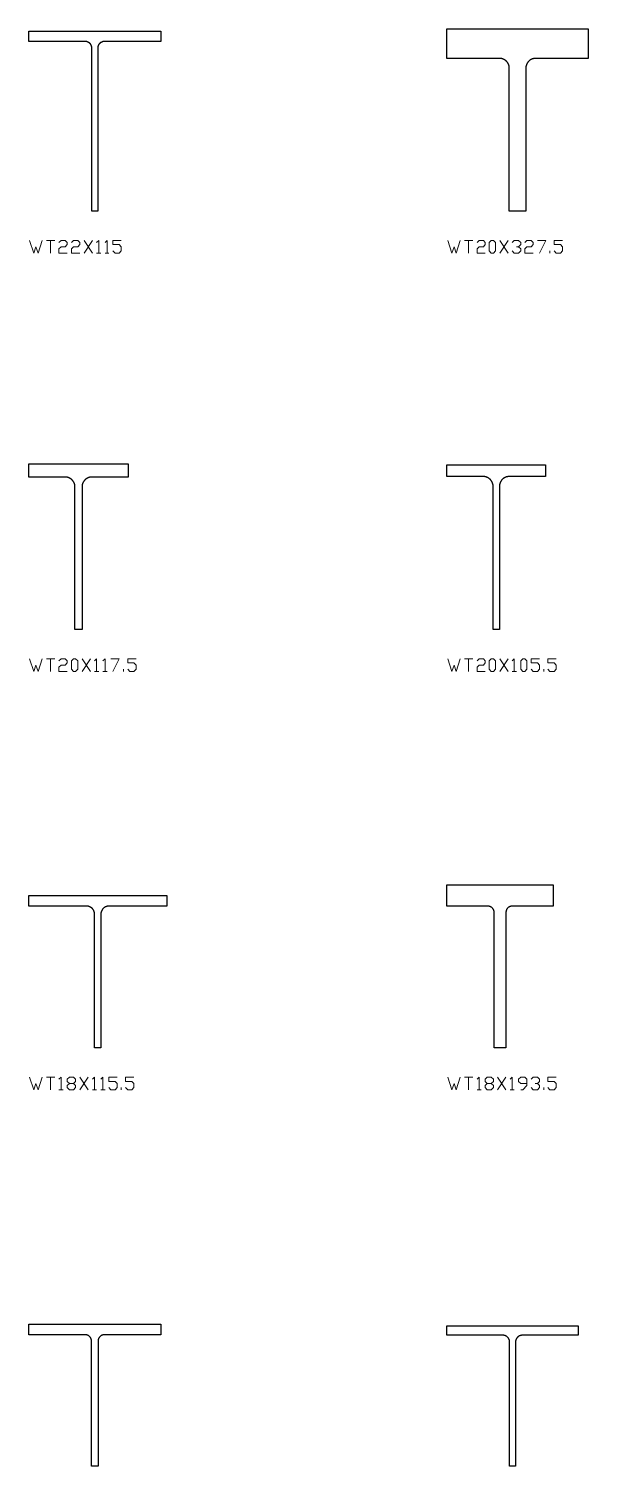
# Model space of a CAD drawing. Header units: inches. Extents: x 0 to 967, y -705 to 22.
# Drawn here: x 250 to 316.9, y -150 to 21.8 of the extents above; entities that cross this region are included whole.
import ezdxf

# ---------------------------------------------------------------- set-up
doc = ezdxf.new("R2010")
doc.units = ezdxf.units.IN
doc.header["$MEASUREMENT"] = 0
doc.layers.add('AISC_STEEL', color=7, linetype='Continuous')

msp = doc.modelspace()

# ---------------------------------------------------------------- linework, layer by layer
at = {"color": 3, "lineweight": 0}
for p, q in [((252.11, -3.5), (253.11, -3.5)), ((252.61, -3.5), (252.61, -5.01)), ((256.62, -5.01), (257.62, -3.5)), ((256.62, -3.5), (257.62, -5.01)), ((258.12, -5.01), (258.62, -5.01)), ((259.12, -5.01), (259.57, -5.01)), ((302.1, -3.5), (303.11, -3.5)), ((302.6, -3.5), (302.6, -5.01)), ((306.31, -5.01), (307.31, -3.5)), ((306.31, -3.5), (307.31, -5.01)), ((312.32, -5.01), (312.32, -4.76)), ((252.11, -53.5), (253.11, -53.5)), ((252.61, -53.5), (252.61, -55)), ((256.37, -55), (257.37, -53.5)), ((256.37, -53.5), (257.37, -55)), ((261.33, -55), (261.33, -54.75)), ((302.1, -53.5), (303.11, -53.5)), ((302.6, -53.5), (302.6, -55)), ((306.31, -55), (307.31, -53.5)), ((306.31, -53.5), (307.31, -55)), ((311.57, -55), (311.57, -54.75)), ((257.87, -55), (258.37, -55)), ((258.87, -55), (259.37, -55)), ((307.81, -55), (308.32, -55)), ((252.11, -103.49), (253.11, -103.49)), ((252.61, -103.49), (252.61, -105)), ((254.86, -104.25), (255.36, -104.25)), ((256.12, -105), (257.12, -103.49)), ((256.12, -103.49), (257.12, -105)), ((261.07, -105), (261.07, -104.75)), ((302.1, -103.49), (303.11, -103.49)), ((302.6, -103.49), (302.6, -105)), ((304.81, -104.25), (305.31, -104.25)), ((306.06, -105), (307.06, -103.49)), ((306.06, -103.49), (307.06, -105)), ((311.57, -105), (311.57, -104.75)), ((253.61, -105), (254.11, -105)), ((257.62, -105), (258.12, -105)), ((258.62, -105), (259.12, -105)), ((303.61, -105), (304.11, -105)), ((307.56, -105), (308.06, -105))]:
    msp.add_line(p, q, dxfattribs=at)
for points in [[(250.1, -3.5), (250.6, -5.01), (250.86, -4.25), (251.11, -5.01), (251.61, -3.5)], [(253.61, -3.75), (253.86, -3.5), (254.36, -3.5), (254.61, -3.75), (254.61, -4), (254.36, -4.25), (253.86, -4.25), (253.61, -4.51), (253.61, -5.01), (254.61, -5.01)], [(255.11, -3.75), (255.36, -3.5), (255.86, -3.5), (256.12, -3.75), (256.12, -4), (255.86, -4.25), (255.36, -4.25), (255.11, -4.51), (255.11, -5.01), (256.12, -5.01)], [(258.12, -3.75), (258.37, -3.5), (258.37, -5.01)], [(259.12, -3.75), (259.37, -3.5), (259.37, -5.01)], [(260.07, -4.76), (260.32, -5.01), (260.82, -5.01), (261.07, -4.76), (261.07, -4.25), (260.82, -4), (260.07, -4), (260.07, -3.5), (261.07, -3.5)], [(300.1, -3.5), (300.6, -5.01), (300.85, -4.25), (301.1, -5.01), (301.6, -3.5)], [(303.61, -3.75), (303.86, -3.5), (304.36, -3.5), (304.56, -3.75), (304.56, -4), (304.36, -4.25), (303.86, -4.25), (303.61, -4.51), (303.61, -5.01), (304.56, -5.01)], [(307.81, -3.75), (308.06, -3.5), (308.57, -3.5), (308.82, -3.75), (308.82, -4), (308.57, -4.25)], [(308.32, -4.25), (308.57, -4.25), (308.82, -4.51), (308.82, -4.76), (308.57, -5.01), (308.06, -5.01), (307.81, -4.76)], [(309.32, -3.75), (309.57, -3.5), (310.07, -3.5), (310.32, -3.75), (310.32, -4), (310.07, -4.25), (309.57, -4.25), (309.32, -4.51), (309.32, -5.01), (310.32, -5.01)], [(310.82, -3.5), (311.82, -3.5), (311.07, -5.01)], [(312.82, -4.76), (313.07, -5.01), (313.58, -5.01), (313.83, -4.76), (313.83, -4.25), (313.58, -4), (312.82, -4), (312.82, -3.5), (313.83, -3.5)], [(250.1, -53.5), (250.6, -55), (250.86, -54.25), (251.11, -55), (251.61, -53.5)], [(253.61, -53.75), (253.86, -53.5), (254.36, -53.5), (254.61, -53.75), (254.61, -54), (254.36, -54.25), (253.86, -54.25), (253.61, -54.5), (253.61, -55), (254.61, -55)], [(257.87, -53.75), (258.12, -53.5), (258.12, -55)], [(258.87, -53.75), (259.12, -53.5), (259.12, -55)], [(259.82, -53.5), (260.82, -53.5), (260.07, -55)], [(261.83, -54.75), (262.08, -55), (262.58, -55), (262.83, -54.75), (262.83, -54.25), (262.58, -54), (261.83, -54), (261.83, -53.5), (262.83, -53.5)], [(300.1, -53.5), (300.6, -55), (300.85, -54.25), (301.1, -55), (301.6, -53.5)], [(303.61, -53.75), (303.86, -53.5), (304.36, -53.5), (304.56, -53.75), (304.56, -54), (304.36, -54.25), (303.86, -54.25), (303.61, -54.5), (303.61, -55), (304.56, -55)], [(307.81, -53.75), (308.06, -53.5), (308.06, -55)], [(310.07, -54.75), (310.32, -55), (310.82, -55), (311.07, -54.75), (311.07, -54.25), (310.82, -54), (310.07, -54), (310.07, -53.5), (311.07, -53.5)], [(312.07, -54.75), (312.32, -55), (312.82, -55), (313.07, -54.75), (313.07, -54.25), (312.82, -54), (312.07, -54), (312.07, -53.5), (313.07, -53.5)], [(250.1, -103.49), (250.6, -105), (250.86, -104.25), (251.11, -105), (251.61, -103.49)], [(253.61, -103.75), (253.86, -103.49), (253.86, -105)], [(257.62, -103.75), (257.87, -103.49), (257.87, -105)], [(258.62, -103.75), (258.87, -103.49), (258.87, -105)], [(259.57, -104.75), (259.82, -105), (260.32, -105), (260.57, -104.75), (260.57, -104.25), (260.32, -104), (259.57, -104), (259.57, -103.49), (260.57, -103.49)], [(261.58, -104.75), (261.83, -105), (262.33, -105), (262.58, -104.75), (262.58, -104.25), (262.33, -104), (261.58, -104), (261.58, -103.49), (262.58, -103.49)], [(300.1, -103.49), (300.6, -105), (300.85, -104.25), (301.1, -105), (301.6, -103.49)], [(303.61, -103.75), (303.86, -103.49), (303.86, -105)], [(307.56, -103.75), (307.81, -103.49), (307.81, -105)], [(308.82, -105), (309.07, -105), (309.57, -104.5), (309.57, -103.75), (309.32, -103.49), (308.82, -103.49), (308.57, -103.75), (308.57, -104), (308.82, -104.25), (309.57, -104.25)], [(310.07, -103.75), (310.32, -103.49), (310.82, -103.49), (311.07, -103.75), (311.07, -104), (310.82, -104.25)], [(310.57, -104.25), (310.82, -104.25), (311.07, -104.5), (311.07, -104.75), (310.82, -105), (310.32, -105), (310.07, -104.75)], [(312.07, -104.75), (312.32, -105), (312.82, -105), (313.07, -104.75), (313.07, -104.25), (312.82, -104), (312.07, -104), (312.07, -103.49), (313.07, -103.49)]]:
    msp.add_lwpolyline(points, dxfattribs=at)
for points in [[(305.31, -5.01), (305.31, -5.01), (305.56, -5.01), (305.81, -4.76), (305.81, -3.75), (305.56, -3.5), (305.31, -3.5), (305.06, -3.75), (305.06, -4.76)], [(255.36, -55), (255.36, -55), (255.61, -55), (255.86, -54.75), (255.86, -53.75), (255.61, -53.5), (255.36, -53.5), (255.11, -53.75), (255.11, -54.75)], [(305.31, -55), (305.31, -55), (305.56, -55), (305.81, -54.75), (305.81, -53.75), (305.56, -53.5), (305.31, -53.5), (305.06, -53.75), (305.06, -54.75)], [(309.07, -55), (309.07, -55), (309.32, -55), (309.57, -54.75), (309.57, -53.75), (309.32, -53.5), (309.07, -53.5), (308.82, -53.75), (308.82, -54.75)], [(255.36, -104.25), (255.61, -104.5), (255.61, -104.75), (255.36, -105), (254.86, -105), (254.61, -104.75), (254.61, -104.5), (254.86, -104.25), (254.61, -104), (254.61, -103.75), (254.86, -103.49), (255.36, -103.49), (255.61, -103.75), (255.61, -104)], [(305.31, -104.25), (305.56, -104.5), (305.56, -104.75), (305.31, -105), (304.81, -105), (304.56, -104.75), (304.56, -104.5), (304.81, -104.25), (304.56, -104), (304.56, -103.75), (304.81, -103.49), (305.31, -103.49), (305.56, -103.75), (305.56, -104)]]:
    msp.add_lwpolyline(points, close=True, dxfattribs=at)
at = {"layer": 'AISC_STEEL'}
for points in [[(265.8, 21.5), (265.8, 20.28), (259.05, 20.28), (259.02, 20.28), (258.99, 20.28), (258.96, 20.28), (258.93, 20.27), (258.9, 20.27), (258.87, 20.26), (258.84, 20.25), (258.81, 20.24), (258.78, 20.24), (258.76, 20.23), (258.73, 20.21), (258.7, 20.2), (258.68, 20.19), (258.65, 20.17), (258.62, 20.16), (258.6, 20.14), (258.58, 20.13), (258.55, 20.11), (258.53, 20.09), (258.51, 20.07), (258.49, 20.05), (258.47, 20.03), (258.45, 20.01), (258.43, 19.98), (258.41, 19.96), (258.39, 19.94), (258.38, 19.91), (258.36, 19.89), (258.35, 19.86), (258.33, 19.83), (258.32, 19.81), (258.31, 19.78), (258.3, 19.75), (258.29, 19.72), (258.28, 19.69), (258.27, 19.67), (258.27, 19.64), (258.26, 19.61), (258.26, 19.58), (258.26, 19.55), (258.26, 19.52), (258.25, 19.49), (258.25, 0), (257.9, 0), (257.55, 0), (257.55, 19.49), (257.54, 19.52), (257.54, 19.55), (257.54, 19.58), (257.54, 19.61), (257.53, 19.64), (257.53, 19.67), (257.52, 19.69), (257.51, 19.72), (257.5, 19.75), (257.49, 19.78), (257.48, 19.81), (257.47, 19.83), (257.45, 19.86), (257.44, 19.89), (257.42, 19.91), (257.41, 19.94), (257.39, 19.96), (257.37, 19.98), (257.35, 20.01), (257.33, 20.03), (257.31, 20.05), (257.29, 20.07), (257.27, 20.09), (257.25, 20.11), (257.22, 20.13), (257.2, 20.14), (257.18, 20.16), (257.15, 20.17), (257.12, 20.19), (257.1, 20.2), (257.07, 20.21), (257.04, 20.23), (257.02, 20.24), (256.99, 20.24), (256.96, 20.25), (256.93, 20.26), (256.9, 20.27), (256.87, 20.27), (256.84, 20.28), (256.81, 20.28), (256.78, 20.28), (256.75, 20.28), (250, 20.28), (250, 21.5), (257.9, 21.5)], [(316.9, 21.8), (316.9, 18.26), (310.62, 18.26), (310.59, 18.26), (310.56, 18.26), (310.53, 18.26), (310.5, 18.25), (310.47, 18.25), (310.44, 18.25), (310.41, 18.24), (310.38, 18.24), (310.35, 18.23), (310.32, 18.22), (310.29, 18.21), (310.26, 18.21), (310.23, 18.2), (310.21, 18.19), (310.18, 18.18), (310.15, 18.16), (310.12, 18.15), (310.1, 18.14), (310.07, 18.13), (310.04, 18.11), (310.02, 18.1), (309.99, 18.08), (309.97, 18.07), (309.94, 18.05), (309.92, 18.03), (309.89, 18.01), (309.87, 17.99), (309.85, 17.98), (309.82, 17.96), (309.8, 17.94), (309.78, 17.91), (309.76, 17.89), (309.74, 17.87), (309.72, 17.85), (309.7, 17.83), (309.68, 17.8), (309.66, 17.78), (309.65, 17.75), (309.63, 17.73), (309.61, 17.7), (309.6, 17.68), (309.58, 17.65), (309.57, 17.63), (309.56, 17.6), (309.54, 17.57), (309.53, 17.55), (309.52, 17.52), (309.51, 17.49), (309.5, 17.46), (309.49, 17.43), (309.48, 17.4), (309.47, 17.38), (309.47, 17.35), (309.46, 17.32), (309.45, 17.29), (309.45, 17.26), (309.44, 17.23), (309.44, 17.2), (309.44, 17.17), (309.44, 17.14), (309.44, 17.11), (309.44, 17.08), (309.44, 0), (308.45, 0), (307.46, 0), (307.46, 17.08), (307.46, 17.11), (307.46, 17.14), (307.46, 17.17), (307.46, 17.2), (307.46, 17.23), (307.45, 17.26), (307.45, 17.29), (307.44, 17.32), (307.43, 17.35), (307.43, 17.38), (307.42, 17.4), (307.41, 17.43), (307.4, 17.46), (307.39, 17.49), (307.38, 17.52), (307.37, 17.55), (307.36, 17.57), (307.34, 17.6), (307.33, 17.63), (307.32, 17.65), (307.3, 17.68), (307.29, 17.7), (307.27, 17.73), (307.25, 17.75), (307.24, 17.78), (307.22, 17.8), (307.2, 17.83), (307.18, 17.85), (307.16, 17.87), (307.14, 17.89), (307.12, 17.91), (307.1, 17.94), (307.08, 17.96), (307.05, 17.98), (307.03, 17.99), (307.01, 18.01), (306.98, 18.03), (306.96, 18.05), (306.93, 18.07), (306.91, 18.08), (306.88, 18.1), (306.86, 18.11), (306.83, 18.13), (306.8, 18.14), (306.78, 18.15), (306.75, 18.16), (306.72, 18.18), (306.69, 18.19), (306.67, 18.2), (306.64, 18.21), (306.61, 18.21), (306.58, 18.22), (306.55, 18.23), (306.52, 18.24), (306.49, 18.24), (306.46, 18.25), (306.43, 18.25), (306.4, 18.25), (306.37, 18.26), (306.34, 18.26), (306.31, 18.26), (306.29, 18.26), (300, 18.26), (300, 21.8), (308.45, 21.8)], [(261.9, -30.2), (261.9, -31.78), (257.55, -31.78), (257.52, -31.78), (257.49, -31.78), (257.46, -31.78), (257.43, -31.79), (257.4, -31.79), (257.37, -31.79), (257.34, -31.8), (257.31, -31.8), (257.28, -31.81), (257.25, -31.82), (257.22, -31.83), (257.19, -31.83), (257.16, -31.84), (257.14, -31.85), (257.11, -31.86), (257.08, -31.88), (257.05, -31.89), (257.03, -31.9), (257, -31.91), (256.97, -31.93), (256.95, -31.94), (256.92, -31.96), (256.9, -31.97), (256.87, -31.99), (256.85, -32.01), (256.82, -32.03), (256.8, -32.05), (256.78, -32.06), (256.75, -32.08), (256.73, -32.1), (256.71, -32.13), (256.69, -32.15), (256.67, -32.17), (256.65, -32.19), (256.63, -32.21), (256.61, -32.24), (256.59, -32.26), (256.58, -32.29), (256.56, -32.31), (256.54, -32.34), (256.53, -32.36), (256.51, -32.39), (256.5, -32.41), (256.49, -32.44), (256.47, -32.47), (256.46, -32.49), (256.45, -32.52), (256.44, -32.55), (256.43, -32.58), (256.42, -32.61), (256.41, -32.64), (256.4, -32.66), (256.4, -32.69), (256.39, -32.72), (256.38, -32.75), (256.38, -32.78), (256.37, -32.81), (256.37, -32.84), (256.37, -32.87), (256.37, -32.9), (256.37, -32.93), (256.37, -32.96), (256.37, -50), (255.95, -50), (255.53, -50), (255.53, -32.96), (255.53, -32.93), (255.53, -32.9), (255.53, -32.87), (255.53, -32.84), (255.53, -32.81), (255.52, -32.78), (255.52, -32.75), (255.51, -32.72), (255.5, -32.69), (255.5, -32.66), (255.49, -32.64), (255.48, -32.61), (255.47, -32.58), (255.46, -32.55), (255.45, -32.52), (255.44, -32.49), (255.43, -32.47), (255.41, -32.44), (255.4, -32.41), (255.39, -32.39), (255.37, -32.36), (255.36, -32.34), (255.34, -32.31), (255.32, -32.29), (255.31, -32.26), (255.29, -32.24), (255.27, -32.21), (255.25, -32.19), (255.23, -32.17), (255.21, -32.15), (255.19, -32.13), (255.17, -32.1), (255.15, -32.08), (255.12, -32.06), (255.1, -32.05), (255.08, -32.03), (255.05, -32.01), (255.03, -31.99), (255, -31.97), (254.98, -31.96), (254.95, -31.94), (254.93, -31.93), (254.9, -31.91), (254.87, -31.9), (254.85, -31.89), (254.82, -31.88), (254.79, -31.86), (254.76, -31.85), (254.74, -31.84), (254.71, -31.83), (254.68, -31.83), (254.65, -31.82), (254.62, -31.81), (254.59, -31.8), (254.56, -31.8), (254.53, -31.79), (254.5, -31.79), (254.47, -31.79), (254.44, -31.78), (254.41, -31.78), (254.38, -31.78), (254.35, -31.78), (250, -31.78), (250, -30.2), (255.95, -30.2)], [(311.8, -30.3), (311.8, -31.72), (307.45, -31.72), (307.43, -31.72), (307.4, -31.72), (307.37, -31.72), (307.34, -31.73), (307.31, -31.73), (307.28, -31.73), (307.25, -31.74), (307.22, -31.74), (307.19, -31.75), (307.16, -31.76), (307.13, -31.77), (307.1, -31.77), (307.07, -31.78), (307.05, -31.79), (307.02, -31.8), (306.99, -31.82), (306.96, -31.83), (306.94, -31.84), (306.91, -31.85), (306.88, -31.87), (306.86, -31.88), (306.83, -31.9), (306.81, -31.91), (306.78, -31.93), (306.76, -31.95), (306.73, -31.97), (306.71, -31.99), (306.69, -32), (306.66, -32.02), (306.64, -32.04), (306.62, -32.07), (306.6, -32.09), (306.58, -32.11), (306.56, -32.13), (306.54, -32.15), (306.52, -32.18), (306.5, -32.2), (306.49, -32.23), (306.47, -32.25), (306.45, -32.28), (306.44, -32.3), (306.42, -32.33), (306.41, -32.35), (306.4, -32.38), (306.38, -32.41), (306.37, -32.43), (306.36, -32.46), (306.35, -32.49), (306.34, -32.52), (306.33, -32.55), (306.32, -32.58), (306.31, -32.6), (306.31, -32.63), (306.3, -32.66), (306.29, -32.69), (306.29, -32.72), (306.28, -32.75), (306.28, -32.78), (306.28, -32.81), (306.28, -32.84), (306.28, -32.87), (306.27, -32.9), (306.27, -50), (305.9, -50), (305.52, -50), (305.52, -32.9), (305.52, -32.87), (305.52, -32.84), (305.52, -32.81), (305.52, -32.78), (305.52, -32.75), (305.51, -32.72), (305.51, -32.69), (305.5, -32.66), (305.49, -32.63), (305.49, -32.6), (305.48, -32.58), (305.47, -32.55), (305.46, -32.52), (305.45, -32.49), (305.44, -32.46), (305.43, -32.43), (305.42, -32.41), (305.4, -32.38), (305.39, -32.35), (305.38, -32.33), (305.36, -32.3), (305.35, -32.28), (305.33, -32.25), (305.31, -32.23), (305.3, -32.2), (305.28, -32.18), (305.26, -32.15), (305.24, -32.13), (305.22, -32.11), (305.2, -32.09), (305.18, -32.07), (305.16, -32.04), (305.14, -32.02), (305.11, -32), (305.09, -31.99), (305.07, -31.97), (305.04, -31.95), (305.02, -31.93), (304.99, -31.91), (304.97, -31.9), (304.94, -31.88), (304.92, -31.87), (304.89, -31.85), (304.86, -31.84), (304.84, -31.83), (304.81, -31.82), (304.78, -31.8), (304.75, -31.79), (304.73, -31.78), (304.7, -31.77), (304.67, -31.77), (304.64, -31.76), (304.61, -31.75), (304.58, -31.74), (304.55, -31.74), (304.52, -31.73), (304.49, -31.73), (304.46, -31.73), (304.43, -31.72), (304.4, -31.72), (304.37, -31.72), (304.35, -31.72), (300, -31.72), (300, -30.3), (305.9, -30.3)], [(312.7, -80.5), (312.7, -83.06), (307.81, -83.06), (307.78, -83.06), (307.75, -83.06), (307.72, -83.07), (307.69, -83.07), (307.66, -83.07), (307.63, -83.08), (307.61, -83.09), (307.58, -83.1), (307.55, -83.11), (307.52, -83.12), (307.5, -83.13), (307.47, -83.14), (307.44, -83.16), (307.42, -83.17), (307.39, -83.19), (307.37, -83.2), (307.35, -83.22), (307.32, -83.24), (307.3, -83.26), (307.28, -83.28), (307.26, -83.3), (307.24, -83.32), (307.22, -83.35), (307.2, -83.37), (307.19, -83.39), (307.17, -83.42), (307.16, -83.44), (307.14, -83.47), (307.13, -83.5), (307.12, -83.52), (307.11, -83.55), (307.1, -83.58), (307.09, -83.61), (307.08, -83.63), (307.07, -83.66), (307.07, -83.69), (307.07, -83.72), (307.06, -83.75), (307.06, -83.78), (307.06, -83.81), (307.06, -100), (306.35, -100), (305.64, -100), (305.64, -83.81), (305.64, -83.78), (305.64, -83.75), (305.63, -83.72), (305.63, -83.69), (305.63, -83.66), (305.62, -83.63), (305.61, -83.61), (305.6, -83.58), (305.59, -83.55), (305.58, -83.52), (305.57, -83.5), (305.56, -83.47), (305.54, -83.44), (305.53, -83.42), (305.51, -83.39), (305.5, -83.37), (305.48, -83.35), (305.46, -83.32), (305.44, -83.3), (305.42, -83.28), (305.4, -83.26), (305.38, -83.24), (305.35, -83.22), (305.33, -83.2), (305.31, -83.19), (305.28, -83.17), (305.26, -83.16), (305.23, -83.14), (305.2, -83.13), (305.18, -83.12), (305.15, -83.11), (305.12, -83.1), (305.09, -83.09), (305.07, -83.08), (305.04, -83.07), (305.01, -83.07), (304.98, -83.07), (304.95, -83.06), (304.92, -83.06), (304.89, -83.06), (300, -83.06), (300, -80.5), (306.35, -80.5)], [(266.5, -81.8), (266.5, -83.06), (259.58, -83.06), (259.55, -83.06), (259.52, -83.06), (259.49, -83.06), (259.46, -83.07), (259.43, -83.07), (259.4, -83.08), (259.37, -83.08), (259.34, -83.09), (259.31, -83.1), (259.29, -83.11), (259.26, -83.12), (259.23, -83.13), (259.2, -83.14), (259.18, -83.15), (259.15, -83.16), (259.12, -83.18), (259.1, -83.19), (259.07, -83.21), (259.05, -83.22), (259.02, -83.24), (259, -83.26), (258.97, -83.28), (258.95, -83.3), (258.93, -83.32), (258.91, -83.34), (258.89, -83.36), (258.87, -83.38), (258.85, -83.4), (258.83, -83.43), (258.81, -83.45), (258.79, -83.48), (258.78, -83.5), (258.76, -83.53), (258.75, -83.55), (258.73, -83.58), (258.72, -83.61), (258.71, -83.63), (258.7, -83.66), (258.69, -83.69), (258.68, -83.72), (258.67, -83.74), (258.66, -83.77), (258.65, -83.8), (258.65, -83.83), (258.64, -83.86), (258.64, -83.89), (258.63, -83.92), (258.63, -83.95), (258.63, -83.98), (258.63, -84.01), (258.63, -100), (258.25, -100), (257.87, -100), (257.87, -84.01), (257.87, -83.98), (257.87, -83.95), (257.87, -83.92), (257.86, -83.89), (257.86, -83.86), (257.85, -83.83), (257.85, -83.8), (257.84, -83.77), (257.83, -83.74), (257.82, -83.72), (257.81, -83.69), (257.8, -83.66), (257.79, -83.63), (257.78, -83.61), (257.77, -83.58), (257.75, -83.55), (257.74, -83.53), (257.72, -83.5), (257.71, -83.48), (257.69, -83.45), (257.67, -83.43), (257.65, -83.4), (257.63, -83.38), (257.61, -83.36), (257.59, -83.34), (257.57, -83.32), (257.55, -83.3), (257.53, -83.28), (257.5, -83.26), (257.48, -83.24), (257.45, -83.22), (257.43, -83.21), (257.4, -83.19), (257.38, -83.18), (257.35, -83.16), (257.32, -83.15), (257.3, -83.14), (257.27, -83.13), (257.24, -83.12), (257.21, -83.11), (257.19, -83.1), (257.16, -83.09), (257.13, -83.08), (257.1, -83.08), (257.07, -83.07), (257.04, -83.07), (257.01, -83.06), (256.98, -83.06), (256.95, -83.06), (256.92, -83.06), (250, -83.06), (250, -81.8), (258.25, -81.8)], [(265.8, -133), (265.8, -134.28), (259.07, -134.28), (259.04, -134.28), (259.01, -134.28), (258.98, -134.29), (258.95, -134.29), (258.92, -134.29), (258.89, -134.3), (258.86, -134.31), (258.83, -134.32), (258.8, -134.33), (258.78, -134.34), (258.75, -134.35), (258.72, -134.36), (258.69, -134.37), (258.67, -134.39), (258.64, -134.41), (258.62, -134.42), (258.59, -134.44), (258.57, -134.46), (258.55, -134.48), (258.53, -134.5), (258.51, -134.52), (258.49, -134.54), (258.47, -134.56), (258.45, -134.59), (258.43, -134.61), (258.41, -134.64), (258.4, -134.66), (258.38, -134.69), (258.37, -134.71), (258.36, -134.74), (258.34, -134.77), (258.33, -134.8), (258.32, -134.82), (258.32, -134.85), (258.31, -134.88), (258.3, -134.91), (258.3, -134.94), (258.29, -134.97), (258.29, -135), (258.29, -135.03), (258.29, -135.06), (258.29, -150), (257.9, -150), (257.51, -150), (257.51, -135.06), (257.51, -135.03), (257.51, -135), (257.51, -134.97), (257.5, -134.94), (257.5, -134.91), (257.49, -134.88), (257.48, -134.85), (257.48, -134.82), (257.47, -134.8), (257.46, -134.77), (257.44, -134.74), (257.43, -134.71), (257.42, -134.69), (257.4, -134.66), (257.39, -134.64), (257.37, -134.61), (257.35, -134.59), (257.33, -134.56), (257.31, -134.54), (257.29, -134.52), (257.27, -134.5), (257.25, -134.48), (257.23, -134.46), (257.21, -134.44), (257.18, -134.42), (257.16, -134.41), (257.13, -134.39), (257.11, -134.37), (257.08, -134.36), (257.05, -134.35), (257.02, -134.34), (257, -134.33), (256.97, -134.32), (256.94, -134.31), (256.91, -134.3), (256.88, -134.29), (256.85, -134.29), (256.82, -134.29), (256.79, -134.28), (256.76, -134.28), (256.73, -134.28), (250, -134.28), (250, -133), (257.9, -133)], [(315.7, -133.2), (315.7, -134.35), (309, -134.35), (308.97, -134.35), (308.94, -134.35), (308.91, -134.35), (308.88, -134.36), (308.85, -134.36), (308.82, -134.37), (308.79, -134.38), (308.76, -134.39), (308.74, -134.39), (308.71, -134.4), (308.68, -134.42), (308.65, -134.43), (308.63, -134.44), (308.6, -134.46), (308.58, -134.47), (308.55, -134.49), (308.53, -134.5), (308.5, -134.52), (308.48, -134.54), (308.46, -134.56), (308.44, -134.58), (308.42, -134.6), (308.4, -134.62), (308.38, -134.65), (308.36, -134.67), (308.34, -134.69), (308.33, -134.72), (308.31, -134.75), (308.3, -134.77), (308.29, -134.8), (308.27, -134.82), (308.26, -134.85), (308.25, -134.88), (308.24, -134.91), (308.23, -134.94), (308.23, -134.96), (308.22, -134.99), (308.22, -135.02), (308.21, -135.05), (308.21, -135.08), (308.21, -135.11), (308.21, -135.14), (308.21, -150), (307.85, -150), (307.49, -150), (307.49, -135.14), (307.49, -135.11), (307.49, -135.08), (307.49, -135.05), (307.48, -135.02), (307.48, -134.99), (307.47, -134.96), (307.47, -134.94), (307.46, -134.91), (307.45, -134.88), (307.44, -134.85), (307.43, -134.82), (307.41, -134.8), (307.4, -134.77), (307.39, -134.75), (307.37, -134.72), (307.36, -134.69), (307.34, -134.67), (307.32, -134.65), (307.3, -134.62), (307.28, -134.6), (307.26, -134.58), (307.24, -134.56), (307.22, -134.54), (307.2, -134.52), (307.17, -134.5), (307.15, -134.49), (307.12, -134.47), (307.1, -134.46), (307.07, -134.44), (307.05, -134.43), (307.02, -134.42), (306.99, -134.4), (306.96, -134.39), (306.94, -134.39), (306.91, -134.38), (306.88, -134.37), (306.85, -134.36), (306.82, -134.36), (306.79, -134.35), (306.76, -134.35), (306.73, -134.35), (306.7, -134.35), (300, -134.35), (300, -133.2), (307.85, -133.2)]]:
    msp.add_lwpolyline(points, close=True, dxfattribs=at)

doc.saveas('drawing.dxf')
